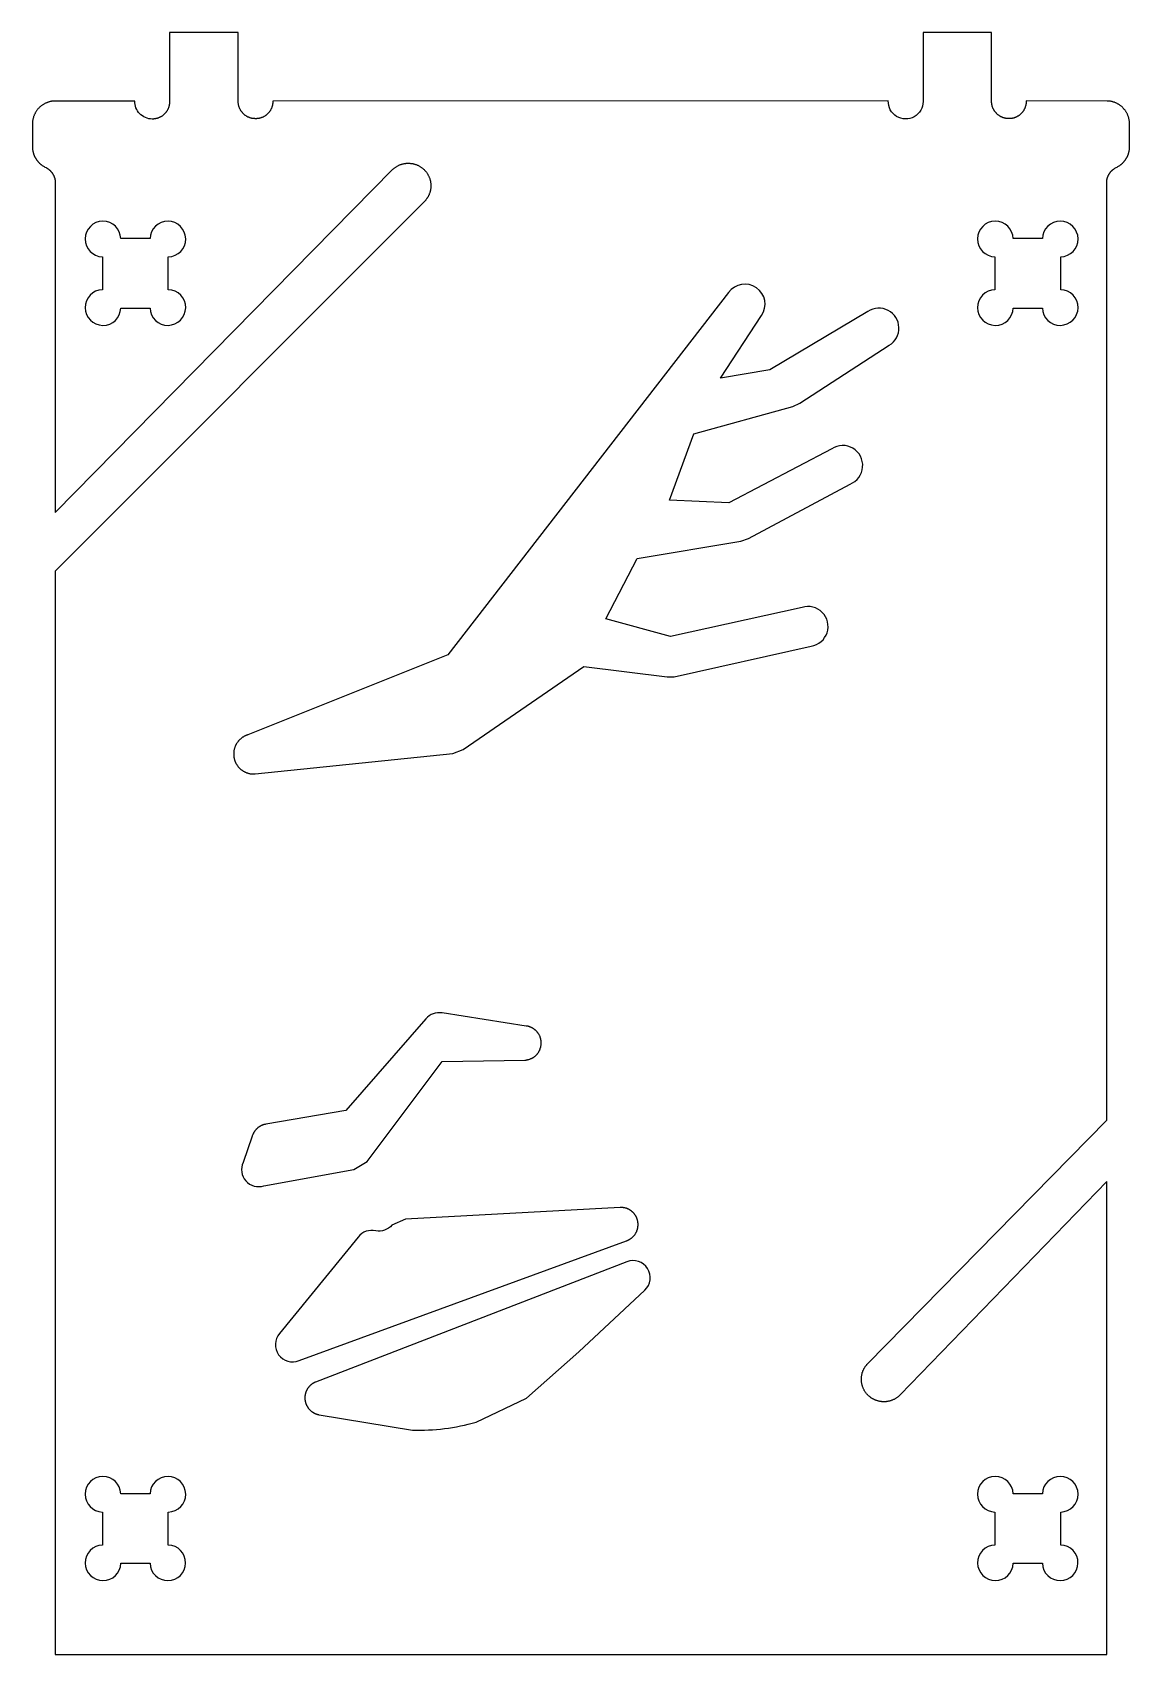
# Model space of a CAD drawing. Extents: x 1.8 to 42, y 1 to 42.4.
# Drawn here: x 1.75 to 13.75, y 1 to 18.75 of the extents above; entities that cross this region are included whole.
import ezdxf

# ---------------------------------------------------------------- set-up
doc = ezdxf.new("R2010")
doc.units = 0
doc.header["$LTSCALE"] = 0.03937
doc.layers.add('POCKETING_CUT', color=192, linetype='CONTINUOUS')
doc.layers.add('PROFILING_CUT', color=1, linetype='CONTINUOUS')

msp = doc.modelspace()

# ---------------------------------------------------------------- linework, layer by layer
at = {"layer": 'POCKETING_CUT'}
for points in [[(3.236, 15.935), (3.236, 16.295, 2.329284), (3.036, 16.495), (2.716, 16.495, 2.329284), (2.516, 16.295), (2.516, 15.935, 2.329284), (2.716, 15.735), (3.036, 15.735, 2.329284), (3.236, 15.935)], [(12.997, 15.935), (12.997, 16.295, 2.329284), (12.797, 16.495), (12.477, 16.495, 2.329284), (12.277, 16.295), (12.277, 15.935, 2.329284), (12.477, 15.735), (12.797, 15.735, 2.329284), (12.997, 15.935)], [(9.277, 14.969), (9.724, 15.653, 0.997618), (9.365, 15.903), (6.294, 11.94), (4.107, 11.064), (4.102, 11.063), (4.098, 11.061), (4.093, 11.06), (4.089, 11.058), (4.084, 11.056), (4.08, 11.054), (4.075, 11.052), (4.071, 11.05), (4.066, 11.048), (4.062, 11.045), (4.057, 11.043), (4.053, 11.04), (4.049, 11.037), (4.044, 11.034), (4.04, 11.031), (4.036, 11.028), (4.032, 11.025), (4.028, 11.022), (4.024, 11.018), (4.02, 11.015), (4.016, 11.011), (4.012, 11.007), (4.009, 11.003), (4.005, 10.999), (4.002, 10.995), (3.998, 10.991), (3.995, 10.987), (3.992, 10.982), (3.989, 10.978), (3.986, 10.973), (3.983, 10.969), (3.98, 10.964), (3.977, 10.959), (3.975, 10.955), (3.972, 10.95), (3.97, 10.945), (3.968, 10.94), (3.966, 10.935), (3.964, 10.93), (3.962, 10.925), (3.96, 10.919), (3.959, 10.914), (3.957, 10.909), (3.956, 10.904), (3.955, 10.899), (3.954, 10.894), (3.953, 10.888), (3.952, 10.883), (3.952, 10.878), (3.951, 10.873), (3.951, 10.868), (3.951, 10.863), (3.951, 10.857), (3.951, 10.852), (3.951, 10.847), (3.951, 10.842), (3.951, 10.837), (3.952, 10.832), (3.952, 10.828), (3.953, 10.823), (3.954, 10.818), (3.955, 10.813), (3.956, 10.809), (3.957, 10.804), (3.958, 10.8), (3.959, 10.795), (3.96, 10.791), (3.961, 10.787), (3.963, 10.782), (3.965, 10.778), (3.966, 10.774), (3.968, 10.769), (3.97, 10.765), (3.972, 10.761), (3.974, 10.756), (3.976, 10.752), (3.979, 10.748), (3.981, 10.744), (3.984, 10.739), (3.986, 10.735), (3.989, 10.731), (3.992, 10.727), (3.995, 10.723), (3.998, 10.719), (4.001, 10.715), (4.004, 10.711), (4.008, 10.707), (4.011, 10.704), (4.015, 10.7), (4.018, 10.697), (4.022, 10.693), (4.026, 10.69), (4.03, 10.686), (4.034, 10.683), (4.038, 10.68), (4.042, 10.677), (4.046, 10.674), (4.05, 10.671), (4.055, 10.668), (4.059, 10.666), (4.064, 10.663), (4.068, 10.661), (4.073, 10.658), (4.077, 10.656), (4.082, 10.654), (4.087, 10.652), (4.091, 10.65), (4.096, 10.649), (4.101, 10.647), (4.106, 10.645), (4.111, 10.644), (4.116, 10.643), (4.12, 10.641), (4.125, 10.64), (4.13, 10.639), (4.135, 10.639), (4.14, 10.638), (4.145, 10.637), (4.15, 10.637), (4.154, 10.636), (4.159, 10.636), (4.164, 10.636), (4.169, 10.636), (4.173, 10.636), (4.178, 10.636), (4.183, 10.636), (4.187, 10.637), (6.348, 10.86), (6.46, 10.904), (7.781, 11.813), (8.692, 11.699), (8.77, 11.7), (10.269, 12.034, 1.070506), (10.169, 12.459), (8.728, 12.141), (8.02, 12.335), (8.363, 12.994), (9.499, 13.185), (9.581, 13.213), (10.693, 13.808, 1.106505), (10.493, 14.195), (9.368, 13.604), (8.717, 13.633), (8.985, 14.357), (10.067, 14.657), (10.144, 14.694), (11.121, 15.327, 1.019381), (10.889, 15.698), (9.814, 15.057), (9.277, 14.969)], [(4.153, 6.671), (4.054, 6.385, 0.651406), (4.281, 6.129), (5.266, 6.308), (5.411, 6.397), (6.23, 7.489), (7.136, 7.505), (7.14, 7.505), (7.144, 7.506), (7.147, 7.506), (7.151, 7.506), (7.155, 7.507), (7.159, 7.507), (7.163, 7.508), (7.166, 7.509), (7.17, 7.51), (7.174, 7.511), (7.178, 7.512), (7.181, 7.513), (7.185, 7.514), (7.189, 7.515), (7.192, 7.516), (7.196, 7.518), (7.199, 7.519), (7.203, 7.521), (7.206, 7.522), (7.21, 7.524), (7.213, 7.526), (7.216, 7.527), (7.22, 7.529), (7.223, 7.531), (7.226, 7.533), (7.229, 7.535), (7.233, 7.537), (7.236, 7.539), (7.239, 7.541), (7.242, 7.544), (7.245, 7.546), (7.249, 7.55), (7.253, 7.553), (7.256, 7.556), (7.26, 7.559), (7.263, 7.563), (7.266, 7.566), (7.269, 7.57), (7.273, 7.574), (7.276, 7.577), (7.279, 7.581), (7.281, 7.585), (7.284, 7.589), (7.287, 7.594), (7.289, 7.598), (7.292, 7.602), (7.294, 7.606), (7.296, 7.611), (7.298, 7.615), (7.3, 7.62), (7.302, 7.624), (7.304, 7.629), (7.305, 7.634), (7.307, 7.638), (7.308, 7.643), (7.31, 7.648), (7.311, 7.652), (7.312, 7.657), (7.312, 7.662), (7.313, 7.667), (7.314, 7.671), (7.314, 7.676), (7.315, 7.681), (7.315, 7.685), (7.315, 7.69), (7.315, 7.695), (7.315, 7.7), (7.315, 7.705), (7.314, 7.709), (7.314, 7.714), (7.313, 7.719), (7.312, 7.724), (7.311, 7.729), (7.31, 7.734), (7.309, 7.738), (7.308, 7.743), (7.306, 7.748), (7.305, 7.753), (7.303, 7.757), (7.302, 7.762), (7.3, 7.766), (7.298, 7.771), (7.296, 7.775), (7.293, 7.78), (7.291, 7.784), (7.289, 7.788), (7.286, 7.792), (7.283, 7.796), (7.281, 7.8), (7.278, 7.804), (7.275, 7.808), (7.272, 7.812), (7.269, 7.815), (7.266, 7.819), (7.263, 7.822), (7.26, 7.825), (7.257, 7.828), (7.254, 7.83), (7.251, 7.833), (7.248, 7.836), (7.245, 7.838), (7.242, 7.841), (7.238, 7.843), (7.235, 7.846), (7.232, 7.848), (7.228, 7.851), (7.224, 7.853), (7.221, 7.855), (7.217, 7.857), (7.214, 7.859), (7.21, 7.861), (7.206, 7.863), (7.202, 7.864), (7.198, 7.866), (7.194, 7.867), (7.191, 7.869), (7.187, 7.87), (7.183, 7.872), (7.179, 7.873), (7.175, 7.874), (7.171, 7.875), (7.166, 7.876), (7.162, 7.877), (7.158, 7.877), (7.154, 7.878), (7.15, 7.878), (6.23, 8.021, 0.270921), (6.052, 7.957), (5.179, 6.954), (4.301, 6.804), (4.295, 6.802), (4.288, 6.801), (4.282, 6.799), (4.278, 6.798), (4.275, 6.797), (4.272, 6.796), (4.269, 6.795), (4.265, 6.793), (4.262, 6.792), (4.259, 6.791), (4.256, 6.789), (4.253, 6.788), (4.25, 6.786), (4.247, 6.785), (4.243, 6.783), (4.24, 6.781), (4.237, 6.78), (4.234, 6.778), (4.231, 6.776), (4.229, 6.774), (4.226, 6.772), (4.223, 6.77), (4.22, 6.768), (4.217, 6.766), (4.215, 6.764), (4.212, 6.761), (4.209, 6.759), (4.207, 6.757), (4.204, 6.754), (4.202, 6.752), (4.199, 6.75), (4.197, 6.747), (4.194, 6.745), (4.192, 6.742), (4.19, 6.739), (4.188, 6.737), (4.186, 6.734), (4.184, 6.732), (4.181, 6.729), (4.18, 6.726), (4.178, 6.723), (4.176, 6.721), (4.174, 6.718), (4.172, 6.715), (4.171, 6.712), (4.169, 6.709), (4.167, 6.706), (4.166, 6.703), (4.164, 6.701), (4.163, 6.698), (4.162, 6.695), (4.159, 6.689), (4.157, 6.683), (4.155, 6.677), (4.153, 6.671)], [(4.666, 4.217), (8.248, 5.528), (8.251, 5.529), (8.255, 5.531), (8.259, 5.532), (8.263, 5.534), (8.267, 5.536), (8.27, 5.537), (8.274, 5.539), (8.278, 5.541), (8.282, 5.543), (8.285, 5.546), (8.289, 5.548), (8.293, 5.55), (8.296, 5.553), (8.3, 5.556), (8.303, 5.558), (8.307, 5.561), (8.31, 5.564), (8.314, 5.567), (8.317, 5.57), (8.32, 5.573), (8.323, 5.577), (8.326, 5.58), (8.329, 5.584), (8.332, 5.587), (8.335, 5.591), (8.338, 5.594), (8.341, 5.598), (8.343, 5.602), (8.346, 5.606), (8.348, 5.61), (8.351, 5.614), (8.353, 5.618), (8.355, 5.622), (8.357, 5.626), (8.359, 5.631), (8.361, 5.635), (8.362, 5.639), (8.364, 5.644), (8.365, 5.648), (8.367, 5.652), (8.368, 5.657), (8.369, 5.661), (8.37, 5.666), (8.371, 5.67), (8.372, 5.675), (8.372, 5.679), (8.373, 5.684), (8.373, 5.688), (8.374, 5.693), (8.374, 5.697), (8.374, 5.701), (8.374, 5.706), (8.374, 5.71), (8.374, 5.715), (8.374, 5.719), (8.373, 5.723), (8.373, 5.727), (8.372, 5.732), (8.372, 5.736), (8.371, 5.74), (8.37, 5.744), (8.369, 5.748), (8.368, 5.752), (8.367, 5.756), (8.366, 5.759), (8.365, 5.763), (8.364, 5.766), (8.363, 5.77), (8.362, 5.773), (8.36, 5.776), (8.359, 5.78), (8.357, 5.783), (8.356, 5.787), (8.354, 5.79), (8.352, 5.793), (8.35, 5.797), (8.348, 5.8), (8.346, 5.804), (8.344, 5.807), (8.342, 5.81), (8.34, 5.813), (8.338, 5.817), (8.335, 5.82), (8.333, 5.823), (8.33, 5.826), (8.328, 5.829), (8.325, 5.832), (8.322, 5.835), (8.319, 5.838), (8.316, 5.841), (8.313, 5.843), (8.31, 5.846), (8.307, 5.849), (8.304, 5.851), (8.301, 5.854), (8.297, 5.856), (8.294, 5.859), (8.291, 5.861), (8.287, 5.863), (8.284, 5.866), (8.28, 5.868), (8.277, 5.87), (8.273, 5.872), (8.269, 5.873), (8.266, 5.875), (8.262, 5.877), (8.258, 5.879), (8.254, 5.88), (8.25, 5.881), (8.247, 5.883), (8.243, 5.884), (8.239, 5.885), (8.235, 5.886), (8.231, 5.887), (8.227, 5.888), (8.223, 5.889), (8.219, 5.89), (8.215, 5.89), (8.211, 5.891), (8.207, 5.891), (8.204, 5.892), (8.2, 5.892), (8.196, 5.892), (8.192, 5.893), (8.188, 5.893), (8.184, 5.893), (8.18, 5.893), (5.831, 5.765), (5.682, 5.7, -0.267992), (5.505, 5.637, 0.296349), (5.313, 5.569), (4.453, 4.513, 0.79086), (4.666, 4.217)], [(6.603, 3.542), (7.155, 3.804), (7.726, 4.314), (8.449, 4.987, 0.819051), (8.252, 5.298), (4.847, 3.982), (4.843, 3.981), (4.84, 3.98), (4.837, 3.978), (4.834, 3.976), (4.83, 3.975), (4.827, 3.973), (4.824, 3.971), (4.821, 3.969), (4.817, 3.967), (4.814, 3.965), (4.811, 3.963), (4.808, 3.961), (4.805, 3.959), (4.802, 3.956), (4.799, 3.954), (4.796, 3.952), (4.793, 3.949), (4.79, 3.946), (4.787, 3.944), (4.785, 3.941), (4.782, 3.938), (4.779, 3.935), (4.777, 3.933), (4.774, 3.93), (4.772, 3.927), (4.769, 3.923), (4.767, 3.92), (4.764, 3.917), (4.762, 3.914), (4.76, 3.911), (4.758, 3.907), (4.756, 3.904), (4.754, 3.9), (4.752, 3.897), (4.75, 3.893), (4.748, 3.89), (4.747, 3.886), (4.745, 3.883), (4.744, 3.879), (4.742, 3.875), (4.741, 3.872), (4.74, 3.868), (4.738, 3.864), (4.737, 3.861), (4.736, 3.857), (4.735, 3.853), (4.734, 3.849), (4.734, 3.846), (4.733, 3.842), (4.732, 3.838), (4.732, 3.834), (4.731, 3.831), (4.731, 3.827), (4.731, 3.823), (4.73, 3.82), (4.73, 3.816), (4.73, 3.812), (4.73, 3.809), (4.73, 3.805), (4.73, 3.801), (4.73, 3.798), (4.731, 3.794), (4.731, 3.791), (4.731, 3.787), (4.732, 3.783), (4.732, 3.78), (4.733, 3.776), (4.734, 3.773), (4.734, 3.769), (4.735, 3.766), (4.736, 3.762), (4.737, 3.758), (4.738, 3.755), (4.739, 3.751), (4.74, 3.748), (4.742, 3.744), (4.743, 3.741), (4.744, 3.737), (4.746, 3.733), (4.747, 3.73), (4.749, 3.726), (4.751, 3.723), (4.753, 3.72), (4.755, 3.716), (4.757, 3.713), (4.759, 3.709), (4.761, 3.706), (4.763, 3.703), (4.765, 3.7), (4.767, 3.696), (4.77, 3.693), (4.772, 3.69), (4.775, 3.687), (4.777, 3.684), (4.78, 3.681), (4.783, 3.678), (4.786, 3.676), (4.788, 3.673), (4.791, 3.67), (4.794, 3.668), (4.797, 3.665), (4.8, 3.663), (4.803, 3.66), (4.806, 3.658), (4.81, 3.656), (4.813, 3.653), (4.816, 3.651), (4.819, 3.649), (4.823, 3.647), (4.826, 3.645), (4.829, 3.643), (4.833, 3.642), (4.836, 3.64), (4.84, 3.638), (4.843, 3.637), (4.847, 3.635), (4.85, 3.634), (4.854, 3.633), (4.857, 3.631), (4.861, 3.63), (4.864, 3.629), (4.868, 3.628), (4.871, 3.627), (4.875, 3.626), (4.878, 3.626), (4.882, 3.625), (4.885, 3.624), (5.906, 3.454, 0.071205), (6.603, 3.542)], [(3.236, 2.198), (3.236, 2.559, 2.329284), (3.036, 2.759), (2.716, 2.759, 2.329284), (2.516, 2.559), (2.516, 2.198, 2.329284), (2.716, 1.999), (3.036, 1.999, 2.329284), (3.236, 2.198)], [(12.997, 2.198), (12.997, 2.559, 2.329284), (12.797, 2.759), (12.477, 2.759, 2.329284), (12.277, 2.559), (12.277, 2.198, 2.329284), (12.477, 1.999), (12.797, 1.999, 2.329284), (12.997, 2.198)]]:
    msp.add_lwpolyline(points, format="xyb", dxfattribs=at)
at = {"layer": 'PROFILING_CUT'}
msp.add_lwpolyline([(13.5, 1), (13.5, 6.177), (11.241, 3.842), (11.237, 3.838), (11.232, 3.833), (11.228, 3.829), (11.223, 3.825), (11.218, 3.821), (11.213, 3.817), (11.207, 3.813), (11.202, 3.809), (11.197, 3.805), (11.191, 3.802), (11.186, 3.799), (11.18, 3.795), (11.174, 3.792), (11.168, 3.79), (11.162, 3.787), (11.156, 3.784), (11.15, 3.782), (11.144, 3.78), (11.138, 3.778), (11.131, 3.776), (11.125, 3.774), (11.119, 3.772), (11.112, 3.771), (11.106, 3.77), (11.1, 3.769), (11.093, 3.768), (11.087, 3.767), (11.08, 3.767), (11.074, 3.766), (11.068, 3.766), (11.061, 3.766), (11.055, 3.766), (11.049, 3.767), (11.042, 3.767), (11.036, 3.768), (11.03, 3.768), (11.023, 3.769), (11.017, 3.77), (11.011, 3.772), (11.004, 3.773), (10.998, 3.775), (10.992, 3.777), (10.986, 3.779), (10.979, 3.781), (10.973, 3.783), (10.967, 3.786), (10.961, 3.788), (10.955, 3.791), (10.949, 3.794), (10.944, 3.797), (10.938, 3.8), (10.932, 3.804), (10.927, 3.807), (10.921, 3.811), (10.916, 3.815), (10.911, 3.819), (10.906, 3.823), (10.901, 3.827), (10.896, 3.831), (10.892, 3.836), (10.887, 3.84), (10.883, 3.845), (10.878, 3.849), (10.874, 3.854), (10.87, 3.859), (10.866, 3.864), (10.863, 3.869), (10.859, 3.874), (10.855, 3.88), (10.852, 3.885), (10.849, 3.891), (10.846, 3.896), (10.843, 3.902), (10.84, 3.908), (10.837, 3.914), (10.835, 3.92), (10.832, 3.926), (10.83, 3.932), (10.828, 3.939), (10.826, 3.945), (10.824, 3.951), (10.823, 3.958), (10.821, 3.964), (10.82, 3.97), (10.819, 3.977), (10.818, 3.983), (10.818, 3.99), (10.817, 3.996), (10.817, 4.003), (10.817, 4.009), (10.817, 4.016), (10.817, 4.022), (10.817, 4.029), (10.818, 4.035), (10.818, 4.041), (10.819, 4.047), (10.82, 4.052), (10.821, 4.057), (10.821, 4.062), (10.822, 4.066), (10.824, 4.071), (10.825, 4.076), (10.826, 4.081), (10.827, 4.085), (10.829, 4.09), (10.831, 4.095), (10.832, 4.099), (10.834, 4.104), (10.836, 4.108), (10.838, 4.113), (10.84, 4.117), (10.842, 4.122), (10.844, 4.126), (10.847, 4.131), (10.849, 4.135), (10.852, 4.139), (10.854, 4.144), (10.857, 4.148), (10.86, 4.152), (10.863, 4.156), (10.865, 4.16), (10.869, 4.164), (10.872, 4.168), (10.875, 4.172), (10.878, 4.176), (10.881, 4.179), (10.885, 4.183), (13.5, 6.846), (13.5, 17.111), (13.5, 17.117), (13.501, 17.123), (13.502, 17.13), (13.503, 17.136), (13.503, 17.14), (13.504, 17.143), (13.505, 17.146), (13.505, 17.149), (13.506, 17.152), (13.507, 17.156), (13.508, 17.159), (13.509, 17.162), (13.51, 17.165), (13.511, 17.168), (13.512, 17.171), (13.514, 17.175), (13.515, 17.178), (13.516, 17.181), (13.518, 17.184), (13.519, 17.187), (13.521, 17.19), (13.522, 17.193), (13.524, 17.196), (13.525, 17.199), (13.527, 17.202), (13.529, 17.205), (13.531, 17.208), (13.533, 17.21), (13.535, 17.213), (13.537, 17.216), (13.539, 17.219), (13.541, 17.221), (13.543, 17.224), (13.545, 17.227), (13.547, 17.229), (13.55, 17.232), (13.552, 17.234), (13.554, 17.237), (13.557, 17.239), (13.559, 17.241), (13.562, 17.244), (13.564, 17.246), (13.567, 17.248), (13.569, 17.25), (13.572, 17.252), (13.574, 17.254), (13.577, 17.256), (13.58, 17.258), (13.585, 17.262), (13.59, 17.265), (13.596, 17.268), (13.602, 17.271), (13.615, 17.278), (13.622, 17.282), (13.63, 17.286), (13.637, 17.291), (13.644, 17.296), (13.648, 17.298), (13.651, 17.301), (13.655, 17.304), (13.658, 17.306), (13.661, 17.309), (13.665, 17.312), (13.668, 17.315), (13.671, 17.318), (13.675, 17.321), (13.678, 17.324), (13.681, 17.327), (13.684, 17.331), (13.687, 17.334), (13.69, 17.337), (13.693, 17.341), (13.696, 17.344), (13.698, 17.348), (13.701, 17.351), (13.704, 17.355), (13.706, 17.359), (13.709, 17.363), (13.711, 17.366), (13.714, 17.37), (13.716, 17.374), (13.718, 17.378), (13.72, 17.382), (13.723, 17.386), (13.725, 17.39), (13.726, 17.394), (13.728, 17.398), (13.73, 17.402), (13.732, 17.407), (13.734, 17.411), (13.735, 17.415), (13.737, 17.419), (13.738, 17.423), (13.739, 17.428), (13.741, 17.432), (13.742, 17.436), (13.743, 17.44), (13.744, 17.445), (13.745, 17.449), (13.746, 17.453), (13.746, 17.458), (13.748, 17.466), (13.749, 17.475), (13.749, 17.483), (13.75, 17.492), (13.75, 17.75), (13.75, 17.756), (13.75, 17.762), (13.749, 17.768), (13.749, 17.774), (13.748, 17.78), (13.747, 17.786), (13.746, 17.792), (13.745, 17.798), (13.744, 17.804), (13.743, 17.81), (13.741, 17.816), (13.739, 17.822), (13.737, 17.828), (13.735, 17.834), (13.733, 17.84), (13.731, 17.846), (13.729, 17.851), (13.726, 17.857), (13.723, 17.863), (13.72, 17.868), (13.717, 17.874), (13.714, 17.879), (13.711, 17.884), (13.708, 17.889), (13.704, 17.894), (13.701, 17.899), (13.697, 17.904), (13.693, 17.909), (13.689, 17.914), (13.685, 17.918), (13.681, 17.922), (13.677, 17.927), (13.672, 17.931), (13.668, 17.935), (13.664, 17.939), (13.659, 17.943), (13.654, 17.947), (13.649, 17.951), (13.644, 17.954), (13.639, 17.958), (13.634, 17.961), (13.629, 17.964), (13.624, 17.967), (13.618, 17.97), (13.613, 17.973), (13.607, 17.976), (13.601, 17.979), (13.596, 17.981), (13.59, 17.983), (13.584, 17.986), (13.578, 17.988), (13.572, 17.989), (13.566, 17.991), (13.56, 17.993), (13.554, 17.994), (13.548, 17.996), (13.542, 17.997), (13.536, 17.998), (13.53, 17.998), (13.524, 17.999), (13.518, 18), (13.512, 18), (13.506, 18), (12.62, 18.001), (12.62, 17.996), (12.62, 17.992), (12.62, 17.987), (12.62, 17.983), (12.619, 17.978), (12.619, 17.974), (12.618, 17.969), (12.617, 17.965), (12.616, 17.96), (12.615, 17.956), (12.614, 17.951), (12.613, 17.947), (12.612, 17.942), (12.61, 17.938), (12.609, 17.933), (12.607, 17.929), (12.605, 17.924), (12.603, 17.92), (12.601, 17.915), (12.599, 17.911), (12.597, 17.906), (12.595, 17.902), (12.592, 17.898), (12.59, 17.894), (12.587, 17.89), (12.584, 17.886), (12.581, 17.882), (12.578, 17.878), (12.575, 17.874), (12.572, 17.87), (12.568, 17.866), (12.565, 17.863), (12.561, 17.859), (12.558, 17.856), (12.554, 17.853), (12.55, 17.849), (12.547, 17.846), (12.543, 17.843), (12.539, 17.84), (12.535, 17.838), (12.531, 17.835), (12.526, 17.833), (12.522, 17.83), (12.518, 17.828), (12.514, 17.826), (12.509, 17.824), (12.505, 17.822), (12.501, 17.82), (12.496, 17.818), (12.492, 17.817), (12.487, 17.815), (12.483, 17.814), (12.479, 17.813), (12.474, 17.812), (12.47, 17.811), (12.465, 17.81), (12.461, 17.809), (12.456, 17.809), (12.452, 17.808), (12.448, 17.808), (12.443, 17.807), (12.439, 17.807), (12.435, 17.807), (12.426, 17.807), (12.422, 17.807), (12.418, 17.808), (12.414, 17.808), (12.409, 17.808), (12.405, 17.809), (12.4, 17.81), (12.396, 17.81), (12.392, 17.811), (12.387, 17.812), (12.383, 17.813), (12.378, 17.815), (12.374, 17.816), (12.369, 17.817), (12.365, 17.819), (12.361, 17.821), (12.356, 17.822), (12.352, 17.824), (12.348, 17.826), (12.343, 17.828), (12.339, 17.831), (12.335, 17.833), (12.331, 17.836), (12.327, 17.838), (12.323, 17.841), (12.319, 17.844), (12.315, 17.847), (12.311, 17.85), (12.307, 17.853), (12.303, 17.856), (12.3, 17.859), (12.296, 17.863), (12.293, 17.866), (12.29, 17.87), (12.286, 17.874), (12.283, 17.877), (12.28, 17.881), (12.277, 17.885), (12.274, 17.889), (12.272, 17.893), (12.269, 17.897), (12.267, 17.901), (12.264, 17.906), (12.262, 17.91), (12.26, 17.914), (12.258, 17.918), (12.256, 17.923), (12.254, 17.927), (12.252, 17.931), (12.251, 17.936), (12.249, 17.94), (12.248, 17.945), (12.247, 17.949), (12.246, 17.953), (12.245, 17.958), (12.244, 17.962), (12.243, 17.967), (12.242, 17.971), (12.242, 17.975), (12.241, 17.98), (12.241, 17.984), (12.241, 17.988), (12.241, 17.993), (12.241, 18.75), (11.491, 18.75), (11.491, 17.996, -1.026898), (11.111, 18.001), (4.38, 18), (4.38, 17.995), (4.38, 17.991), (4.379, 17.987), (4.379, 17.982), (4.379, 17.978), (4.378, 17.973), (4.377, 17.969), (4.377, 17.964), (4.376, 17.96), (4.375, 17.955), (4.374, 17.951), (4.373, 17.946), (4.371, 17.941), (4.37, 17.937), (4.368, 17.932), (4.367, 17.928), (4.365, 17.923), (4.363, 17.919), (4.361, 17.915), (4.359, 17.91), (4.357, 17.906), (4.354, 17.901), (4.352, 17.897), (4.349, 17.893), (4.346, 17.889), (4.344, 17.885), (4.341, 17.881), (4.338, 17.877), (4.334, 17.873), (4.331, 17.869), (4.328, 17.866), (4.324, 17.862), (4.321, 17.859), (4.317, 17.855), (4.314, 17.852), (4.31, 17.849), (4.306, 17.846), (4.302, 17.843), (4.298, 17.84), (4.294, 17.837), (4.29, 17.834), (4.286, 17.832), (4.282, 17.829), (4.277, 17.827), (4.273, 17.825), (4.269, 17.823), (4.264, 17.821), (4.26, 17.819), (4.256, 17.818), (4.251, 17.816), (4.247, 17.815), (4.242, 17.813), (4.238, 17.812), (4.234, 17.811), (4.229, 17.81), (4.225, 17.809), (4.22, 17.808), (4.216, 17.808), (4.212, 17.807), (4.207, 17.807), (4.203, 17.807), (4.199, 17.806), (4.194, 17.806), (4.186, 17.806), (4.182, 17.807), (4.177, 17.807), (4.173, 17.807), (4.169, 17.808), (4.164, 17.808), (4.16, 17.809), (4.156, 17.81), (4.151, 17.81), (4.147, 17.811), (4.142, 17.812), (4.138, 17.814), (4.133, 17.815), (4.129, 17.816), (4.125, 17.818), (4.12, 17.82), (4.116, 17.822), (4.111, 17.823), (4.107, 17.825), (4.103, 17.828), (4.099, 17.83), (4.094, 17.832), (4.09, 17.835), (4.086, 17.837), (4.082, 17.84), (4.078, 17.843), (4.074, 17.846), (4.07, 17.849), (4.067, 17.852), (4.063, 17.855), (4.059, 17.859), (4.056, 17.862), (4.052, 17.866), (4.049, 17.869), (4.046, 17.873), (4.043, 17.877), (4.04, 17.88), (4.037, 17.884), (4.034, 17.888), (4.031, 17.892), (4.028, 17.896), (4.026, 17.901), (4.024, 17.905), (4.021, 17.909), (4.019, 17.913), (4.017, 17.918), (4.015, 17.922), (4.013, 17.926), (4.012, 17.931), (4.01, 17.935), (4.009, 17.94), (4.007, 17.944), (4.006, 17.949), (4.005, 17.953), (4.004, 17.957), (4.003, 17.962), (4.003, 17.966), (4.002, 17.971), (4.001, 17.975), (4.001, 17.979), (4.001, 17.984), (4, 17.988), (4, 17.992), (4, 18.75), (3.25, 18.75), (3.25, 17.992), (3.25, 17.987), (3.25, 17.983), (3.249, 17.979), (3.249, 17.974), (3.248, 17.97), (3.248, 17.965), (3.247, 17.961), (3.246, 17.956), (3.245, 17.952), (3.244, 17.947), (3.243, 17.942), (3.241, 17.938), (3.24, 17.933), (3.238, 17.929), (3.237, 17.924), (3.235, 17.92), (3.233, 17.915), (3.231, 17.911), (3.229, 17.907), (3.227, 17.902), (3.224, 17.898), (3.222, 17.894), (3.219, 17.89), (3.216, 17.885), (3.214, 17.881), (3.211, 17.877), (3.208, 17.873), (3.205, 17.87), (3.201, 17.866), (3.198, 17.862), (3.195, 17.859), (3.191, 17.855), (3.187, 17.852), (3.184, 17.848), (3.18, 17.845), (3.176, 17.842), (3.172, 17.839), (3.168, 17.836), (3.164, 17.834), (3.16, 17.831), (3.156, 17.828), (3.152, 17.826), (3.148, 17.824), (3.143, 17.822), (3.139, 17.82), (3.135, 17.818), (3.13, 17.816), (3.126, 17.814), (3.121, 17.813), (3.117, 17.811), (3.113, 17.81), (3.108, 17.809), (3.104, 17.808), (3.099, 17.807), (3.095, 17.806), (3.09, 17.805), (3.086, 17.805), (3.082, 17.804), (3.077, 17.804), (3.073, 17.803), (3.069, 17.803), (3.065, 17.803), (3.06, 17.803, -0.424587), (2.87, 18), (1.994, 18), (1.989, 18), (1.983, 17.999), (1.978, 17.999), (1.972, 17.998), (1.966, 17.998), (1.96, 17.997), (1.955, 17.996), (1.949, 17.995), (1.943, 17.993), (1.937, 17.992), (1.931, 17.99), (1.925, 17.989), (1.92, 17.987), (1.914, 17.985), (1.908, 17.982), (1.902, 17.98), (1.896, 17.978), (1.891, 17.975), (1.885, 17.972), (1.88, 17.969), (1.874, 17.966), (1.869, 17.963), (1.863, 17.959), (1.858, 17.956), (1.853, 17.952), (1.847, 17.948), (1.842, 17.944), (1.837, 17.94), (1.833, 17.936), (1.828, 17.931), (1.823, 17.927), (1.819, 17.922), (1.814, 17.917), (1.81, 17.913), (1.806, 17.908), (1.802, 17.903), (1.798, 17.897), (1.794, 17.892), (1.791, 17.887), (1.787, 17.881), (1.784, 17.876), (1.781, 17.87), (1.778, 17.865), (1.775, 17.859), (1.772, 17.854), (1.77, 17.848), (1.768, 17.842), (1.765, 17.836), (1.763, 17.83), (1.761, 17.825), (1.76, 17.819), (1.758, 17.813), (1.757, 17.807), (1.755, 17.801), (1.754, 17.795), (1.753, 17.79), (1.752, 17.784), (1.752, 17.778), (1.751, 17.772), (1.751, 17.767), (1.75, 17.761), (1.75, 17.756), (1.75, 17.5), (1.75, 17.492), (1.751, 17.483), (1.751, 17.475), (1.752, 17.466), (1.754, 17.458), (1.754, 17.453), (1.755, 17.449), (1.756, 17.445), (1.757, 17.44), (1.758, 17.436), (1.759, 17.432), (1.761, 17.428), (1.762, 17.423), (1.763, 17.419), (1.765, 17.415), (1.766, 17.411), (1.768, 17.407), (1.77, 17.402), (1.772, 17.398), (1.774, 17.394), (1.775, 17.39), (1.777, 17.386), (1.78, 17.382), (1.782, 17.378), (1.784, 17.374), (1.786, 17.37), (1.789, 17.366), (1.791, 17.363), (1.794, 17.359), (1.796, 17.355), (1.799, 17.351), (1.802, 17.348), (1.804, 17.344), (1.807, 17.341), (1.81, 17.337), (1.813, 17.334), (1.816, 17.331), (1.819, 17.327), (1.822, 17.324), (1.825, 17.321), (1.829, 17.318), (1.832, 17.315), (1.835, 17.312), (1.839, 17.309), (1.842, 17.306), (1.845, 17.304), (1.849, 17.301), (1.852, 17.298), (1.856, 17.296), (1.863, 17.291), (1.87, 17.286), (1.878, 17.282), (1.885, 17.278), (1.899, 17.271), (1.904, 17.268), (1.907, 17.267), (1.91, 17.265), (1.913, 17.263), (1.916, 17.261), (1.918, 17.259), (1.921, 17.258), (1.924, 17.256), (1.927, 17.254), (1.929, 17.251), (1.932, 17.249), (1.934, 17.247), (1.937, 17.245), (1.94, 17.243), (1.942, 17.24), (1.945, 17.238), (1.947, 17.235), (1.949, 17.233), (1.952, 17.23), (1.954, 17.228), (1.956, 17.225), (1.958, 17.222), (1.961, 17.22), (1.963, 17.217), (1.965, 17.214), (1.967, 17.211), (1.969, 17.208), (1.971, 17.205), (1.973, 17.202), (1.974, 17.199), (1.976, 17.196), (1.978, 17.193), (1.979, 17.19), (1.981, 17.187), (1.982, 17.184), (1.984, 17.181), (1.985, 17.177), (1.987, 17.174), (1.988, 17.171), (1.989, 17.168), (1.99, 17.164), (1.991, 17.161), (1.992, 17.158), (1.993, 17.155), (1.994, 17.151), (1.995, 17.148), (1.996, 17.145), (1.996, 17.141), (1.997, 17.138), (1.998, 17.135), (1.998, 17.131), (1.999, 17.128), (1.999, 17.125), (1.999, 17.121), (2, 17.118), (2, 17.115), (2, 17.111), (2, 17.105), (2, 17.098), (2, 13.497), (5.689, 17.249), (5.693, 17.254), (5.698, 17.258), (5.703, 17.262), (5.708, 17.266), (5.713, 17.27), (5.718, 17.274), (5.724, 17.278), (5.729, 17.281), (5.735, 17.285), (5.74, 17.288), (5.746, 17.291), (5.752, 17.294), (5.758, 17.297), (5.764, 17.3), (5.77, 17.302), (5.776, 17.304), (5.782, 17.307), (5.788, 17.309), (5.795, 17.31), (5.801, 17.312), (5.807, 17.314), (5.814, 17.315), (5.82, 17.316), (5.827, 17.317), (5.833, 17.318), (5.839, 17.319), (5.846, 17.319), (5.852, 17.319), (5.859, 17.32), (5.865, 17.319), (5.871, 17.319), (5.877, 17.319), (5.884, 17.318), (5.89, 17.318), (5.896, 17.317), (5.903, 17.316), (5.909, 17.315), (5.915, 17.313), (5.922, 17.312), (5.928, 17.31), (5.934, 17.308), (5.94, 17.306), (5.947, 17.304), (5.953, 17.302), (5.959, 17.299), (5.965, 17.297), (5.971, 17.294), (5.977, 17.291), (5.982, 17.288), (5.988, 17.284), (5.994, 17.281), (5.999, 17.277), (6.004, 17.274), (6.01, 17.27), (6.015, 17.266), (6.02, 17.262), (6.025, 17.257), (6.029, 17.253), (6.034, 17.249), (6.039, 17.244), (6.043, 17.239), (6.047, 17.235), (6.051, 17.23), (6.055, 17.225), (6.059, 17.22), (6.063, 17.215), (6.066, 17.21), (6.07, 17.204), (6.073, 17.199), (6.076, 17.193), (6.079, 17.187), (6.082, 17.182), (6.085, 17.176), (6.088, 17.17), (6.09, 17.164), (6.093, 17.158), (6.095, 17.151), (6.097, 17.145), (6.099, 17.139), (6.1, 17.132), (6.102, 17.126), (6.103, 17.12), (6.104, 17.113), (6.105, 17.107), (6.106, 17.1), (6.107, 17.094), (6.107, 17.087), (6.107, 17.081), (6.108, 17.074), (6.108, 17.068), (6.107, 17.061), (6.107, 17.055), (6.106, 17.049), (6.106, 17.042), (6.105, 17.036), (6.104, 17.031), (6.103, 17.027), (6.102, 17.022), (6.101, 17.017), (6.1, 17.013), (6.099, 17.008), (6.098, 17.003), (6.096, 16.998), (6.095, 16.994), (6.093, 16.989), (6.091, 16.985), (6.089, 16.98), (6.088, 16.975), (6.086, 16.971), (6.083, 16.966), (6.081, 16.962), (6.079, 16.957), (6.077, 16.953), (6.074, 16.949), (6.072, 16.944), (6.069, 16.94), (6.066, 16.936), (6.063, 16.932), (6.06, 16.928), (6.057, 16.924), (6.054, 16.92), (6.051, 16.916), (6.048, 16.912), (6.045, 16.909), (6.042, 16.905), (6.038, 16.901), (2, 12.856), (2, 1), (13.5, 1)], format="xyb", dxfattribs=at)

doc.saveas('drawing.dxf')
